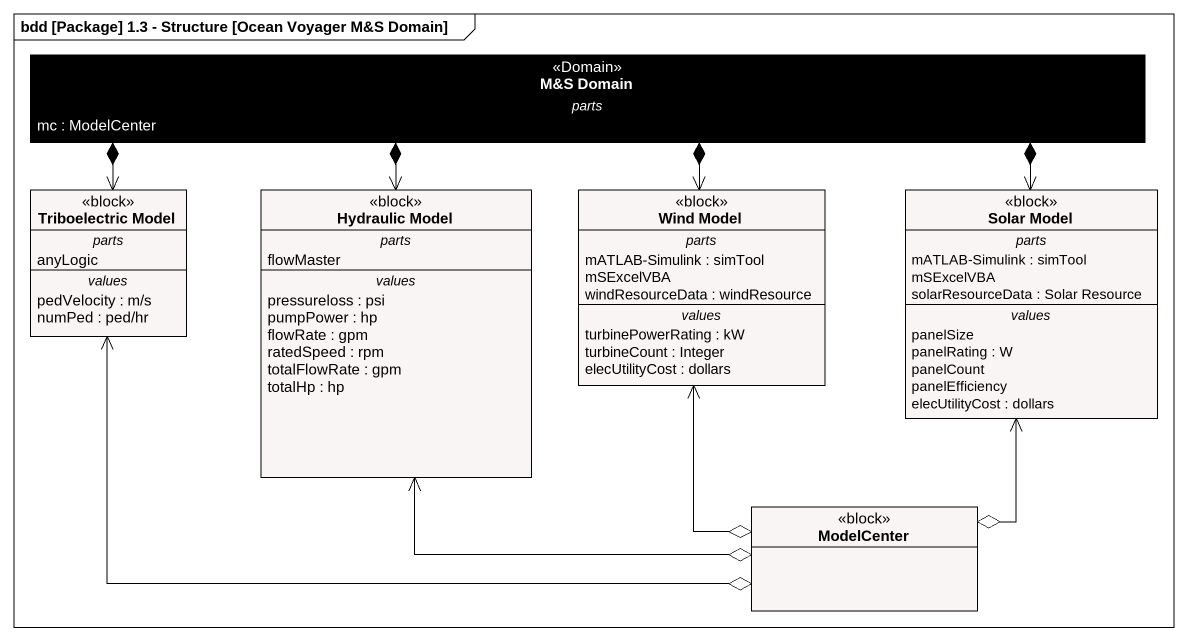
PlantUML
@startuml
mainframe bdd [Package] 1.3 - Structure [Ocean Voyager M&S Domain]
hide circle
hide empty members
class "M&S Domain" as M_S_Domain <<Domain>> #000000 {
  -- parts --
  mc : ModelCenter
}
class "Triboelectric Model" as Triboelectric_Model <<block>> #FAF5F5 {
  -- parts --
  anyLogic
  -- values --
  pedVelocity : m/s
  numPed : ped/hr
}
class "Hydraulic Model" as Hydraulic_Model <<block>> #FAF5F5 {
  -- parts --
  flowMaster
  -- values --
  pressureloss : psi
  pumpPower : hp
  flowRate : gpm
  ratedSpeed : rpm
  totalFlowRate : gpm
  totalHp : hp
}
class "Wind Model" as Wind_Model <<block>> #FAF5F5 {
  -- parts --
  mATLAB-Simulink : simTool
  mSExcelVBA
  windResourceData : windResource
  -- values --
  turbinePowerRating : kW
  turbineCount : Integer
  elecUtilityCost : dollars
}
class "Solar Model" as Solar_Model <<block>> #FAF5F5 {
  -- parts --
  mATLAB-Simulink : simTool
  mSExcelVBA
  solarResourceData : Solar Resource
  -- values --
  panelSize
  panelRating : W
  panelCount
  panelEfficiency
  elecUtilityCost : dollars
}
class ModelCenter <<block>> #FAF5F5
M_S_Domain *-left-> Triboelectric_Model
M_S_Domain *--> Hydraulic_Model
M_S_Domain *--> Wind_Model
M_S_Domain *-right-> Solar_Model
ModelCenter o-left-> Triboelectric_Model
ModelCenter o-left-> Hydraulic_Model
ModelCenter o-up-> Wind_Model
ModelCenter o-up-> Solar_Model
@enduml
